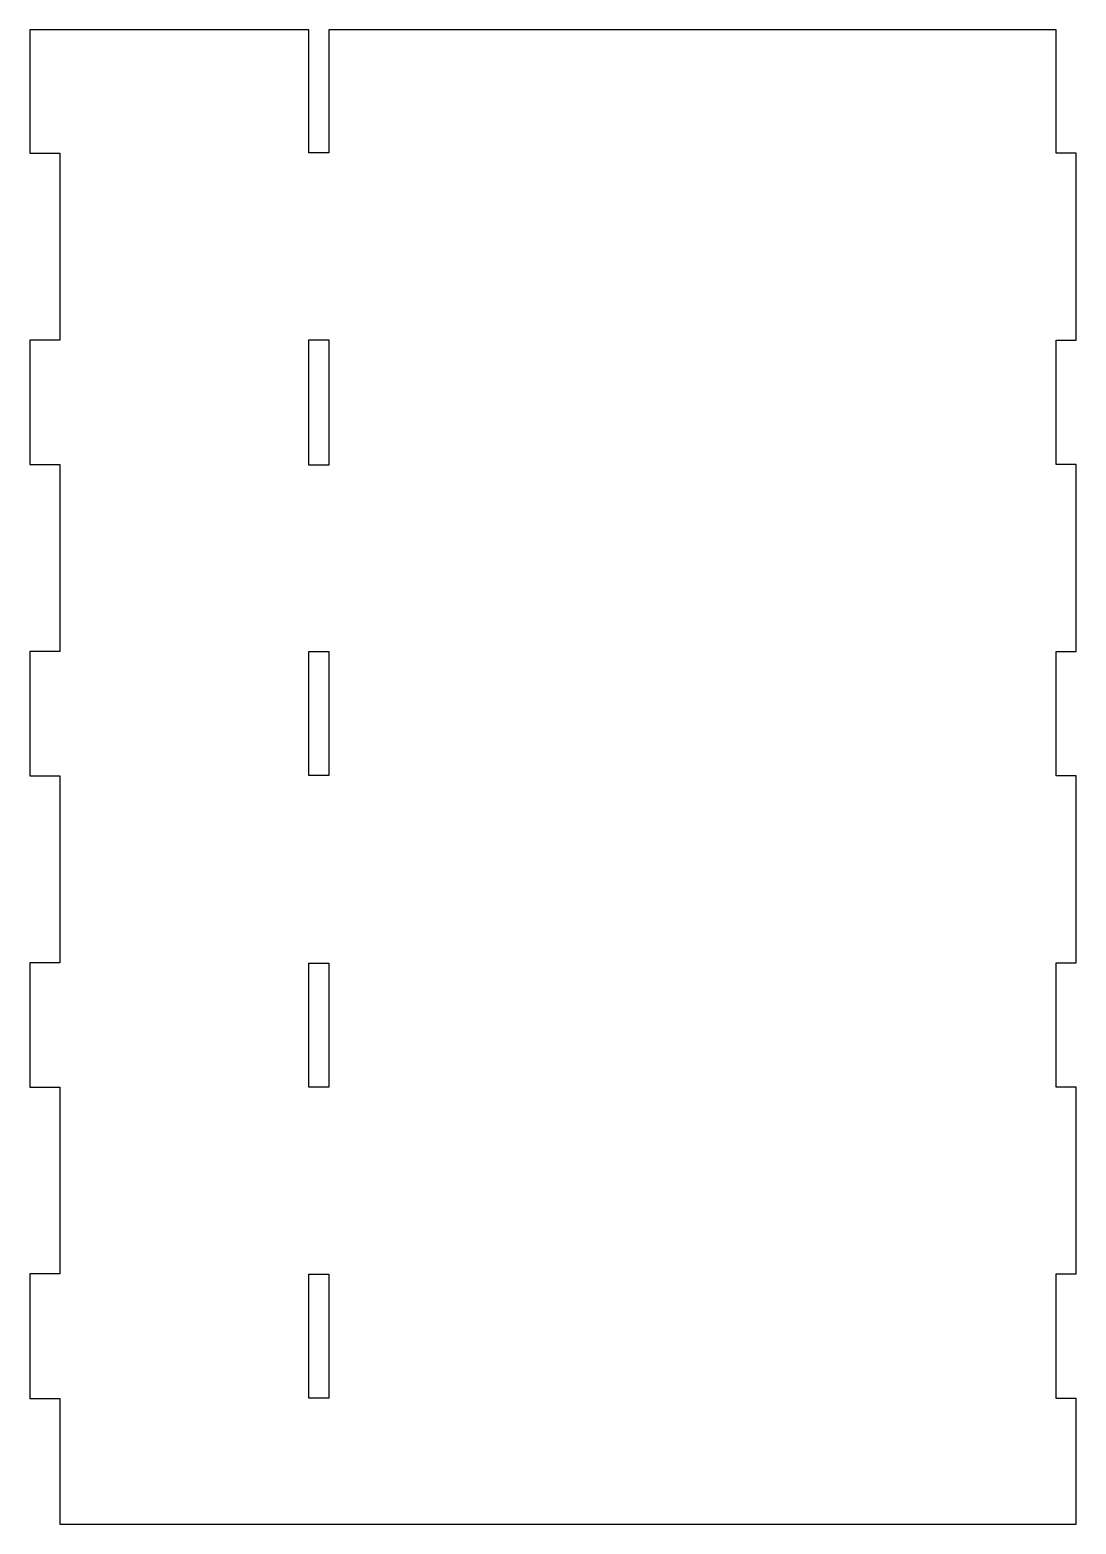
# Model space of a CAD drawing. Header units: millimetres. Extents: x -510 to -300, y 0 to 300.
import ezdxf

# ---------------------------------------------------------------- set-up
doc = ezdxf.new("R2010")
doc.units = ezdxf.units.MM
doc.layers.get('0').update_dxf_attribs({"linetype": 'CONTINUOUS'})

msp = doc.modelspace()

# ---------------------------------------------------------------- linework, layer by layer
for points in [[(-504, 87.72), (-504, 50.22), (-510, 50.22), (-510, 25.22), (-504, 25.22), (-504, 0), (-300, 0), (-300, 25.22), (-304, 25.22), (-304, 50.22), (-300, 50.22), (-300, 87.72), (-304, 87.72), (-304, 112.72), (-300, 112.72), (-300, 150.22), (-304, 150.22), (-304, 175.22), (-300, 175.22), (-300, 212.72), (-304, 212.72), (-304, 237.72), (-300, 237.72), (-300, 275.22), (-304, 275.22), (-304, 300), (-450, 300), (-450, 275.29), (-454, 275.29), (-454, 300), (-510, 300), (-510, 275.22), (-504, 275.22), (-504, 237.72), (-510, 237.72), (-510, 212.72), (-504, 212.72), (-504, 175.22), (-510, 175.22), (-510, 150.22), (-504, 150.22), (-504, 112.72), (-510, 112.72), (-510, 87.72)], [(-454, 237.75), (-450, 237.75), (-450, 212.63), (-454, 212.63)], [(-454, 175.21), (-450, 175.21), (-450, 150.3), (-454, 150.3)], [(-454, 112.65), (-450, 112.65), (-450, 87.7), (-454, 87.7)], [(-454, 50.18), (-450, 50.18), (-450, 25.28), (-454, 25.28)]]:
    msp.add_lwpolyline(points, close=True)

doc.saveas('drawing.dxf')
